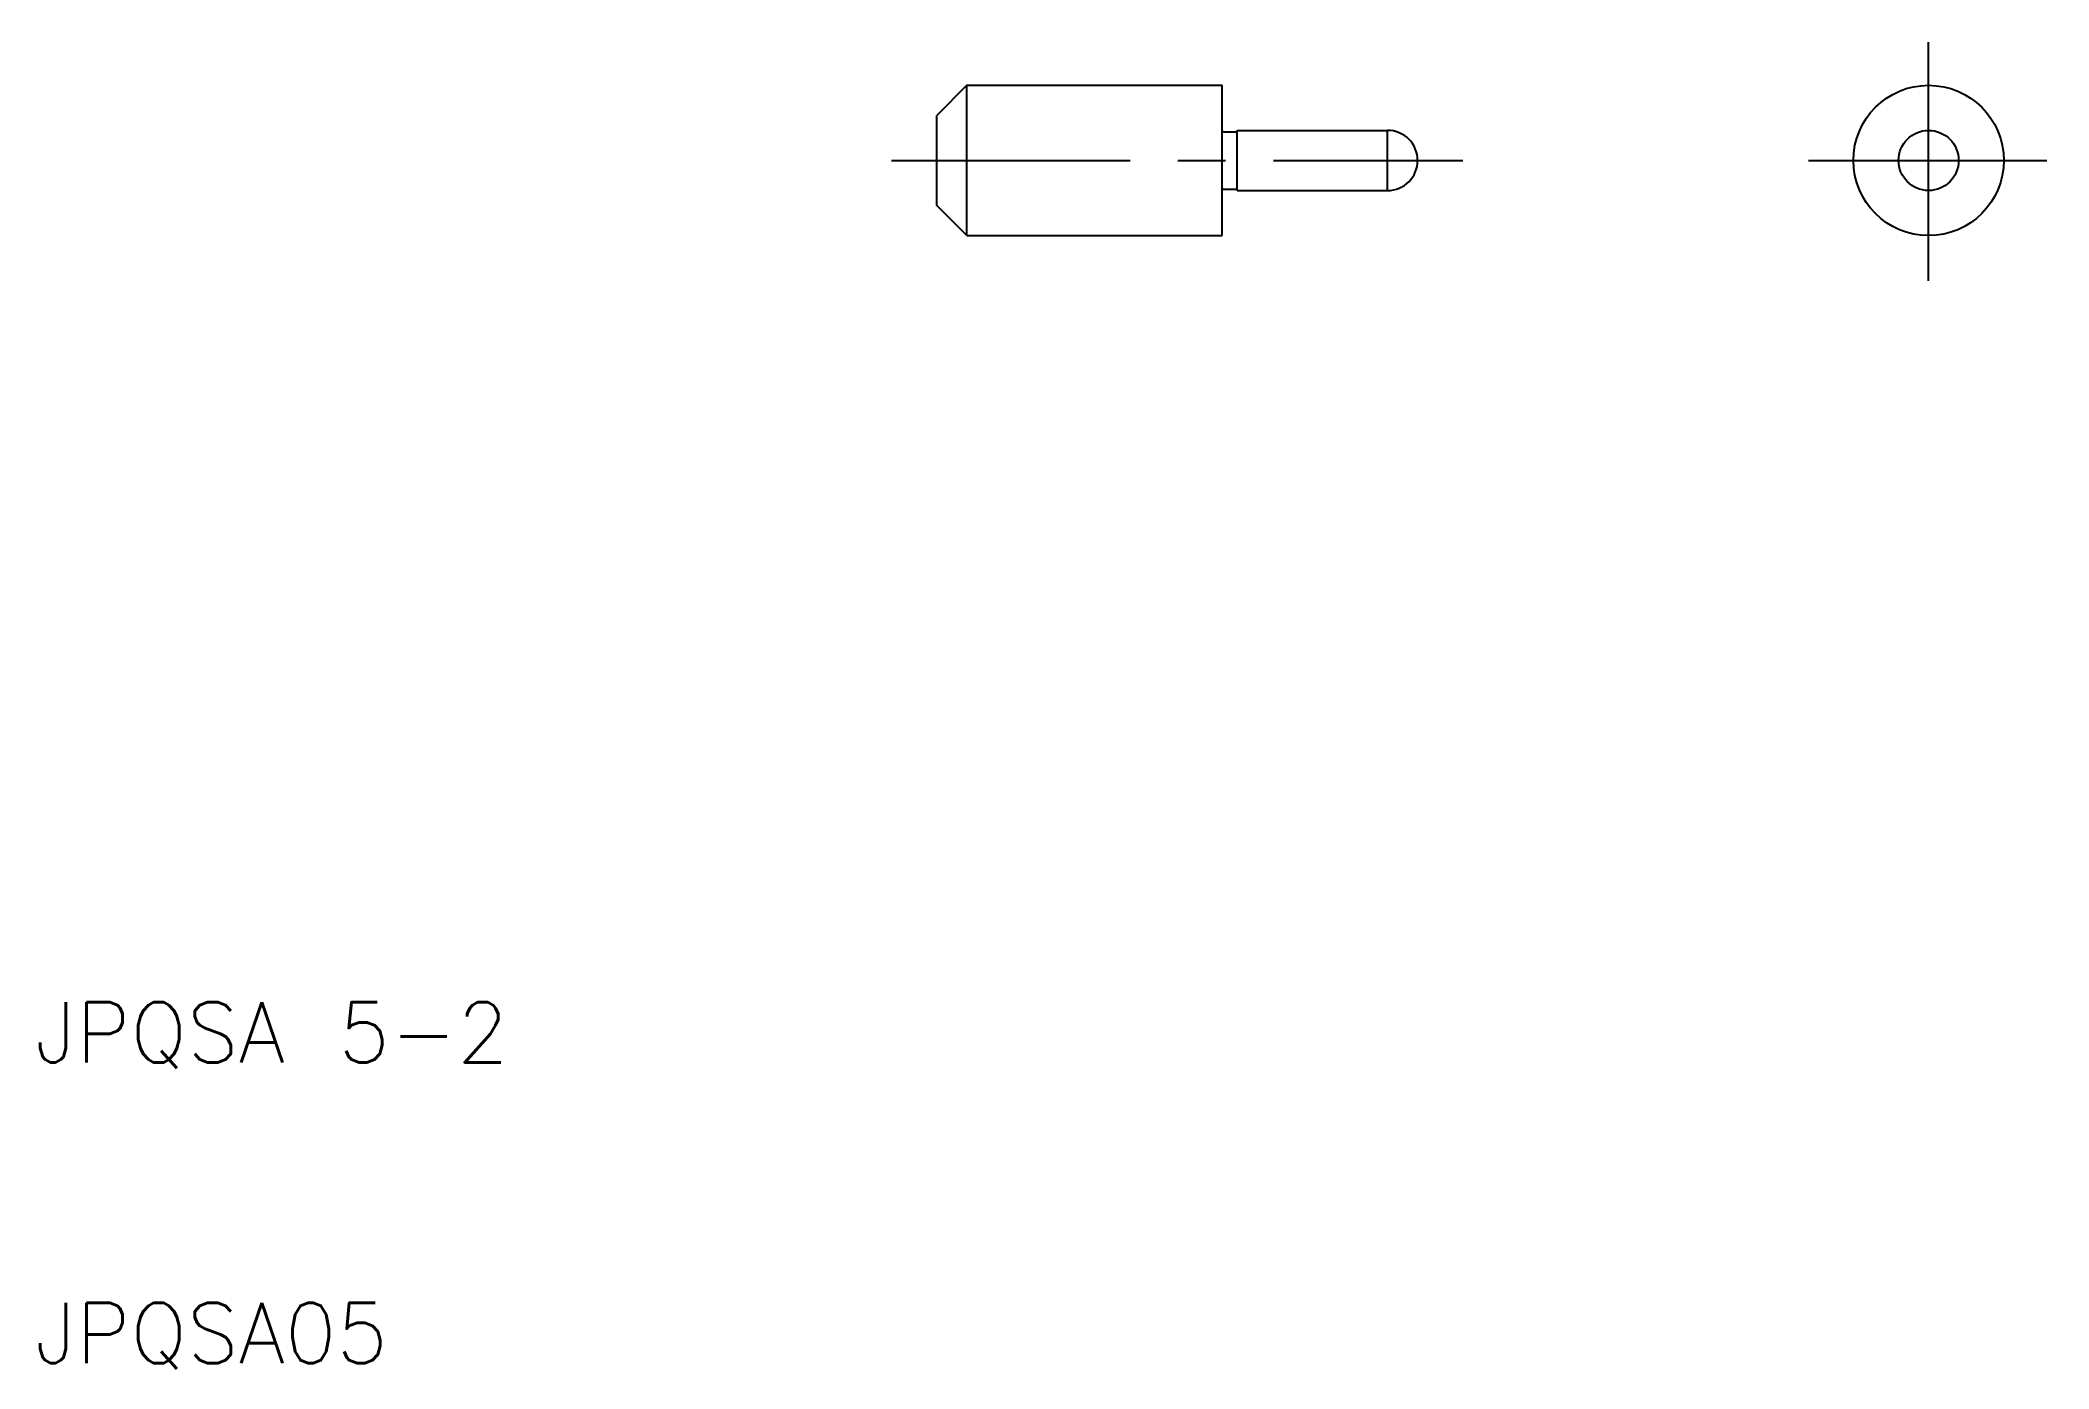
# Model space of a CAD drawing. Extents: x 10.2 to 77, y 9.8 to 54.
import ezdxf

# ---------------------------------------------------------------- set-up
doc = ezdxf.new("R2010")
doc.units = 0
doc.header["$LTSCALE"] = 0.25
doc.linetypes.add('CENTER', pattern=[50.8, 31.75, -6.35, 6.35, -6.35])
doc.layers.get('0').update_dxf_attribs({"linetype": 'CONTINUOUS'})
doc.layers.add('CENTER', color=1, linetype='CENTER')
doc.styles.get("Standard").update_dxf_attribs({"font": 'txt.shx', "bigfont": 'extfont.shx'})

msp = doc.modelspace()

# ---------------------------------------------------------------- linework, layer by layer
for p, q in [((41, 52.5), (40, 51.5)), ((41, 52.5), (49.5, 52.5)), ((41, 47.5), (41, 52.5)), ((41, 47.5), (41, 52.5)), ((49.5, 51), (49.5, 52.5)), ((40, 48.5), (40, 51.5)), ((49.5, 49), (49.5, 51)), ((49.55, 50.95), (49.95, 50.95)), ((50, 51), (55, 51)), ((50, 49), (50, 51)), ((55, 49), (55, 51)), ((49.5, 47.5), (49.5, 49)), ((49.55, 49.05), (49.95, 49.05)), ((50, 49), (55, 49)), ((41, 47.5), (40, 48.5)), ((41, 47.5), (49.5, 47.5))]:
    msp.add_line(p, q)
for radius in [2.5, 1]:
    msp.add_circle((73, 50), radius)
for centre, radius, start, end in [((49.55, 51), 0.05, 180, 270), ((49.95, 51), 0.05, 270, 0), ((55, 50), 1, 270, 90), ((49.55, 49), 0.05, 90, 180), ((49.95, 49), 0.05, 0, 90)]:
    msp.add_arc(centre, radius, start, end)
at = {"layer": 'CENTER', "color": 1, "linetype": 'CENTER'}
for p, q in [((73, 46), (73, 54)), ((38.5, 50), (57.5, 50)), ((69, 50), (77, 50))]:
    msp.add_line(p, q, dxfattribs=at)

# ---------------------------------------------------------------- texts
for s, p in [('JPQSA 5-2', (10, 20)), ('JPQSA05', (10, 10))]:
    msp.add_text(s, height=2).set_placement(p)

doc.saveas('drawing.dxf')
